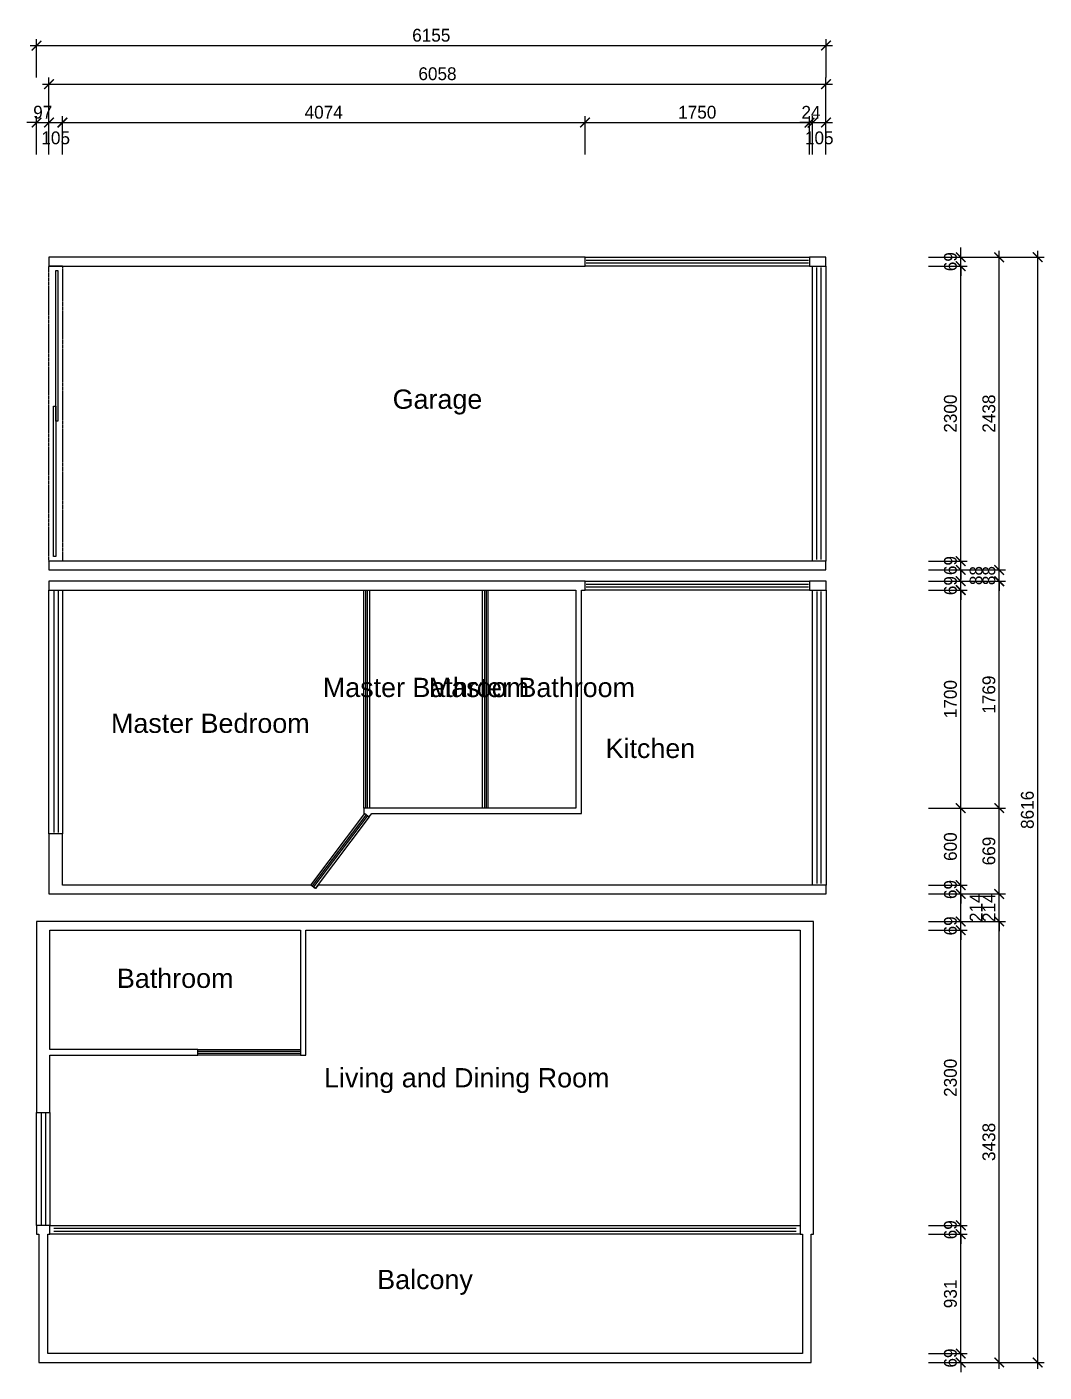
# Model space of a CAD drawing. Header units: millimetres. Extents: x 0 to 420000, y 0 to 44000.
# Drawn here: x 36847 to 44778, y 19617 to 30104 of the extents above; entities that cross this region are included whole.
import ezdxf

# ---------------------------------------------------------------- set-up
doc = ezdxf.new("R2010")
doc.units = ezdxf.units.MM
doc.header["$LTSCALE"] = 10
doc.linetypes.add('HIDDEN', pattern=[0.375, 0.25, -0.125])
doc.layers.get('DEFPOINTS').update_dxf_attribs({"color": 254})
for name, color, linetype in [('A-DOOR', 2, 'Continuous'), ('A-ROOM', 144, 'Continuous'), ('A-WALL-FULL', 7, 'Continuous'), ('A-WALL-FULL-DIMS', 5, 'Continuous'), ('A-WALL-OPEN', 2, 'HIDDEN'), ('A-WIND', 3, 'Continuous')]:
    doc.layers.add(name, color=color, linetype=linetype)
doc.styles.add('h_arial', font='Songti SC.ttf')
doc.styles.get("Standard").update_dxf_attribs({"font": 'Arial.ttf'})
doc.dimstyles.new('h_out-dim_1-050', dxfattribs={"dimscale": 0.5, "dimtxt": 200, "dimasz": 150, "dimexe": 100, "dimexo": 100, "dimgap": 60, "dimtad": 1, "dimdec": 0, "dimzin": 9, "dimdsep": 46, "dimtxsty": 'h_arial', "dimblk": 'ARCHTICK', "dimblk1": 'ARCHTICK', "dimblk2": 'ARCHTICK', "dimcen": 100, "dimdle": 100, "dimclrd": 256, "dimclre": 256, "dimclrt": 35, "dimazin": 2, "dimtfac": 1, "dimtdec": 0, "dimtix": 1, "dimtmove": 2, "dimatfit": 3, "dimldrblk": 'ARCHTICK', "dimfxl": 1, "dimtolj": 1, "dimtzin": 0, "dimarcsym": 0})

# ---------------------------------------------------------------- blocks, each defined once
blk = doc.blocks.new('home_blk_1')
at = {"layer": 'A-DOOR'}
for points in [[(37124.3, 28239.134125), (37019.3, 28239.134125)], [(37124.3, 25938.865875), (37019.3, 25938.865875)]]:
    blk.add_lwpolyline(points, dxfattribs=at)
for points in [[(37089.3875, 27030.319687), (37071.8, 27030.319687), (37071.8, 28203.925938), (37089.3875, 28203.925938)], [(37071.8, 25974.074062), (37054.2125, 25974.074062), (37054.2125, 27147.680313), (37071.8, 27147.680313)]]:
    blk.add_lwpolyline(points, close=True, dxfattribs=at)
blk = doc.blocks.new('home_blk_2')
at = {"layer": 'A-WIND'}
blk.add_lwpolyline([(37124.5, 23813.426395), (37019.5, 23813.426395), (37019.5, 25713.373605), (37124.5, 25713.373605)], close=True, dxfattribs=at)
for points in [[(37056.802632, 25703.777912), (37056.802632, 23823.022088)], [(37089.960526, 25703.777912), (37089.960526, 23823.022088)]]:
    blk.add_lwpolyline(points, dxfattribs=at)
blk = doc.blocks.new('home_blk_3')
at = {"layer": 'A-WIND'}
blk.add_lwpolyline([(42972.3, 28238.96538), (43077.3, 28238.96538), (43077.3, 25939.03462), (42972.3, 25939.03462)], close=True, dxfattribs=at)
for points in [[(43006.839474, 25950.650432), (43006.839474, 28227.349568)], [(43039.997368, 25950.650432), (43039.997368, 28227.349568)]]:
    blk.add_lwpolyline(points, dxfattribs=at)
blk = doc.blocks.new('home_blk_4')
at = {"layer": 'A-WIND'}
blk.add_lwpolyline([(42972.7, 25713.36538), (43077.7, 25713.36538), (43077.7, 23413.43462), (42972.7, 23413.43462)], close=True, dxfattribs=at)
for points in [[(43007.239474, 23425.050432), (43007.239474, 25701.749568)], [(43040.397368, 23425.050432), (43040.397368, 25701.749568)]]:
    blk.add_lwpolyline(points, dxfattribs=at)
blk = doc.blocks.new('home_blk_5')
at = {"layer": 'A-WIND'}
blk.add_lwpolyline([(37027.3, 20761.01178), (36922.3, 20761.01178), (36922.3, 21640.98822), (37027.3, 21640.98822)], close=True, dxfattribs=at)
for points in [[(36959.602632, 21636.543895), (36959.602632, 20765.456105)], [(36992.760526, 21636.543895), (36992.760526, 20765.456105)]]:
    blk.add_lwpolyline(points, dxfattribs=at)
blk = doc.blocks.new('home_blk_6')
at = {"layer": 'A-WIND'}
blk.add_lwpolyline([(42875.302125, 20761), (42875.302125, 20692), (37027.297875, 20692), (37027.297875, 20761)], close=True, dxfattribs=at)
for points in [[(37056.83325, 20738.302632), (42845.76675, 20738.302632)], [(37056.83325, 20716.513158), (42845.76675, 20716.513158)]]:
    blk.add_lwpolyline(points, dxfattribs=at)
blk = doc.blocks.new('home_blk_7')
at = {"layer": 'A-WIND'}
blk.add_lwpolyline([(39481.981371, 23970.350856), (39516.267608, 23944.399865), (39095.018629, 23387.849144), (39060.732392, 23413.800135)], close=True, dxfattribs=at)
for points in [[(39074.13828, 23408.074487), (39491.132218, 23959.003484)], [(39084.965512, 23399.879437), (39501.959451, 23950.808434)]]:
    blk.add_lwpolyline(points, dxfattribs=at)
blk = doc.blocks.new('home_blk_8')
at = {"layer": 'A-WIND'}
blk.add_lwpolyline([(38180.502155, 22087.8), (38180.502155, 22130.8), (38980.497845, 22130.8), (38980.497845, 22087.8)], close=True, dxfattribs=at)
for points in [[(38976.457463, 22115.523684), (38184.542537, 22115.523684)], [(38976.457463, 22101.944737), (38184.542537, 22101.944737)]]:
    blk.add_lwpolyline(points, dxfattribs=at)
blk = doc.blocks.new('home_blk_9')
at = {"layer": 'A-WIND'}
blk.add_lwpolyline([(41199.010595, 25713.4), (41199.010595, 25782.4), (42948.989405, 25782.4), (42948.989405, 25713.4)], close=True, dxfattribs=at)
for points in [[(42940.151128, 25757.886842), (41207.848872, 25757.886842)], [(42940.151128, 25736.097368), (41207.848872, 25736.097368)]]:
    blk.add_lwpolyline(points, dxfattribs=at)
blk = doc.blocks.new('home_blk_10')
at = {"layer": 'A-WIND'}
blk.add_lwpolyline([(41198.610595, 28239), (41198.610595, 28308), (42948.589405, 28308), (42948.589405, 28239)], close=True, dxfattribs=at)
for points in [[(42939.751128, 28283.486842), (41207.448872, 28283.486842)], [(42939.751128, 28261.697368), (41207.448872, 28261.697368)]]:
    blk.add_lwpolyline(points, dxfattribs=at)
blk = doc.blocks.new('home_blk_11')
at = {"layer": 'A-WIND'}
blk.add_lwpolyline([(40441.5, 24013.439865), (40398.5, 24013.439865), (40398.5, 25713.360135), (40441.5, 25713.360135)], close=True, dxfattribs=at)
for points in [[(40413.776316, 25704.774679), (40413.776316, 24022.025321)], [(40427.355263, 25704.774679), (40427.355263, 24022.025321)]]:
    blk.add_lwpolyline(points, dxfattribs=at)
blk = doc.blocks.new('home_blk_12')
at = {"layer": 'A-WIND'}
blk.add_lwpolyline([(39474.5, 25713.360135), (39517.5, 25713.360135), (39517.5, 24013.439865), (39474.5, 24013.439865)], close=True, dxfattribs=at)
for points in [[(39488.644737, 24022.025321), (39488.644737, 25704.774679)], [(39502.223684, 24022.025321), (39502.223684, 25704.774679)]]:
    blk.add_lwpolyline(points, dxfattribs=at)
blk = doc.blocks.new('_ArchTick')
at = {"color": 0, "linetype": 'ByBlock', "const_width": 0.15}
blk.add_lwpolyline([(-0.5, -0.5), (0.5, 0.5)], dxfattribs=at)
blk = doc.blocks.new('*D16')
at = {"layer": 'A-WALL-FULL-DIMS', "lineweight": -2, "transparency": 16777216}
for p, q in [((36922.3, 29708), (36922.3, 30008)), ((43077.7, 29708), (43077.7, 30008)), ((36872.3, 29958), (43127.7, 29958))]:
    blk.add_line(p, q, dxfattribs=at)
at = {"layer": 'DEFPOINTS', "color": 0, "transparency": 16777216}
for p in [(43077.7, 29958), (36922.3, 29658), (43077.7, 29658)]:
    blk.add_point(p, dxfattribs=at)
at = {"layer": 'A-WALL-FULL-DIMS', "lineweight": -2, "transparency": 16777216, "xscale": 75, "yscale": 75, "zscale": 75, "rotation": 180}
blk.add_blockref('_ArchTick', (36922.3, 29958), dxfattribs=at)
at = {"layer": 'A-WALL-FULL-DIMS', "lineweight": -2, "transparency": 16777216, "xscale": 75, "yscale": 75, "zscale": 75}
blk.add_blockref('_ArchTick', (43077.7, 29958), dxfattribs=at)
at = {"layer": 'A-WALL-FULL-DIMS', "color": 35, "transparency": 16777216, "insert": (40000, 30038), "char_height": 100, "attachment_point": 5, "style": 'h_arial'}
blk.add_mtext('\\A1;6155', dxfattribs=at)
blk = doc.blocks.new('*D17')
at = {"layer": 'A-WALL-FULL-DIMS', "lineweight": -2, "transparency": 16777216}
for p, q in [((44727.7, 19642), (44727.7, 28358)), ((44477.7, 28308), (44777.7, 28308)), ((44477.7, 19692), (44777.7, 19692))]:
    blk.add_line(p, q, dxfattribs=at)
at = {"layer": 'DEFPOINTS', "color": 0, "transparency": 16777216}
for p in [(44427.7, 28308), (44727.7, 28308), (44427.7, 19692)]:
    blk.add_point(p, dxfattribs=at)
at = {"layer": 'A-WALL-FULL-DIMS', "lineweight": -2, "transparency": 16777216, "xscale": 75, "yscale": 75, "zscale": 75}
for p, rotation in [((44727.7, 28308), 90), ((44727.7, 19692), 270)]:
    blk.add_blockref('_ArchTick', p, dxfattribs=dict(at, rotation=rotation))
at = {"layer": 'A-WALL-FULL-DIMS', "color": 35, "transparency": 16777216, "insert": (44647.7, 24000), "char_height": 100, "attachment_point": 5, "rotation": 90, "style": 'h_arial'}
blk.add_mtext('\\A1;8616', dxfattribs=at)
blk = doc.blocks.new('*D24')
at = {"layer": 'A-WALL-FULL-DIMS', "lineweight": -2, "transparency": 16777216}
for p, q in [((37019.3, 29408), (37019.3, 29708)), ((43077.3, 29408), (43077.3, 29708)), ((36969.3, 29658), (43127.3, 29658))]:
    blk.add_line(p, q, dxfattribs=at)
at = {"layer": 'DEFPOINTS', "color": 0, "transparency": 16777216}
for p in [(43077.3, 29658), (37019.3, 29358), (43077.3, 29358)]:
    blk.add_point(p, dxfattribs=at)
at = {"layer": 'A-WALL-FULL-DIMS', "lineweight": -2, "transparency": 16777216, "xscale": 75, "yscale": 75, "zscale": 75, "rotation": 180}
blk.add_blockref('_ArchTick', (37019.3, 29658), dxfattribs=at)
at = {"layer": 'A-WALL-FULL-DIMS', "lineweight": -2, "transparency": 16777216, "xscale": 75, "yscale": 75, "zscale": 75}
blk.add_blockref('_ArchTick', (43077.3, 29658), dxfattribs=at)
at = {"layer": 'A-WALL-FULL-DIMS', "color": 35, "transparency": 16777216, "insert": (40048.3, 29738), "char_height": 100, "attachment_point": 5, "style": 'h_arial'}
blk.add_mtext('\\A1;6058', dxfattribs=at)
blk = doc.blocks.new('*D25')
at = {"layer": 'A-WALL-FULL-DIMS', "lineweight": -2, "transparency": 16777216}
for p, q in [((44427.7, 19642), (44427.7, 23180)), ((44177.7, 23130), (44477.7, 23130)), ((44177.7, 19692), (44477.7, 19692))]:
    blk.add_line(p, q, dxfattribs=at)
at = {"layer": 'DEFPOINTS', "color": 0, "transparency": 16777216}
for p in [(44127.7, 23130), (44427.7, 23130), (44127.7, 19692)]:
    blk.add_point(p, dxfattribs=at)
at = {"layer": 'A-WALL-FULL-DIMS', "lineweight": -2, "transparency": 16777216, "xscale": 75, "yscale": 75, "zscale": 75}
for p, rotation in [((44427.7, 23130), 90), ((44427.7, 19692), 270)]:
    blk.add_blockref('_ArchTick', p, dxfattribs=dict(at, rotation=rotation))
at = {"layer": 'A-WALL-FULL-DIMS', "color": 35, "transparency": 16777216, "insert": (44347.7, 21411), "char_height": 100, "attachment_point": 5, "rotation": 90, "style": 'h_arial'}
blk.add_mtext('\\A1;3438', dxfattribs=at)
blk = doc.blocks.new('*D26')
at = {"layer": 'A-WALL-FULL-DIMS', "lineweight": -2, "transparency": 16777216}
for p, q in [((44427.7, 23344.4), (44427.7, 23419.4)), ((44177.7, 23344.4), (44477.7, 23344.4)), ((44427.7, 23130), (44427.7, 23344.4)), ((44177.7, 23130), (44477.7, 23130)), ((44427.7, 23130), (44427.7, 23055))]:
    blk.add_line(p, q, dxfattribs=at)
at = {"layer": 'DEFPOINTS', "color": 0, "transparency": 16777216}
for p in [(44127.7, 23344.4), (44427.7, 23344.4), (44127.7, 23130)]:
    blk.add_point(p, dxfattribs=at)
at = {"layer": 'A-WALL-FULL-DIMS', "lineweight": -2, "transparency": 16777216, "xscale": 75, "yscale": 75, "zscale": 75}
for p, rotation in [((44427.7, 23344.4), 270), ((44427.7, 23130), 90)]:
    blk.add_blockref('_ArchTick', p, dxfattribs=dict(at, rotation=rotation))
at = {"layer": 'A-WALL-FULL-DIMS', "color": 35, "transparency": 16777216, "insert": (44347.7, 23237.2), "char_height": 100, "attachment_point": 5, "rotation": 90, "style": 'h_arial'}
blk.add_mtext('\\A1;214', dxfattribs=at)
blk = doc.blocks.new('*D27')
at = {"layer": 'A-WALL-FULL-DIMS', "lineweight": -2, "transparency": 16777216}
for p, q in [((44427.7, 23294.4), (44427.7, 24063.4)), ((44177.7, 24013.4), (44477.7, 24013.4)), ((44177.7, 23344.4), (44477.7, 23344.4))]:
    blk.add_line(p, q, dxfattribs=at)
at = {"layer": 'DEFPOINTS', "color": 0, "transparency": 16777216}
for p in [(44127.7, 24013.4), (44427.7, 24013.4), (44127.7, 23344.4)]:
    blk.add_point(p, dxfattribs=at)
at = {"layer": 'A-WALL-FULL-DIMS', "lineweight": -2, "transparency": 16777216, "xscale": 75, "yscale": 75, "zscale": 75}
for p, rotation in [((44427.7, 24013.4), 90), ((44427.7, 23344.4), 270)]:
    blk.add_blockref('_ArchTick', p, dxfattribs=dict(at, rotation=rotation))
at = {"layer": 'A-WALL-FULL-DIMS', "color": 35, "transparency": 16777216, "insert": (44347.7, 23678.9), "char_height": 100, "attachment_point": 5, "rotation": 90, "style": 'h_arial'}
blk.add_mtext('\\A1;669', dxfattribs=at)
blk = doc.blocks.new('*D28')
at = {"layer": 'A-WALL-FULL-DIMS', "lineweight": -2, "transparency": 16777216}
for p, q in [((44427.7, 23963.4), (44427.7, 25832.4)), ((44177.7, 25782.4), (44477.7, 25782.4)), ((44177.7, 24013.4), (44477.7, 24013.4))]:
    blk.add_line(p, q, dxfattribs=at)
at = {"layer": 'DEFPOINTS', "color": 0, "transparency": 16777216}
for p in [(44127.7, 25782.4), (44427.7, 25782.4), (44127.7, 24013.4)]:
    blk.add_point(p, dxfattribs=at)
at = {"layer": 'A-WALL-FULL-DIMS', "lineweight": -2, "transparency": 16777216, "xscale": 75, "yscale": 75, "zscale": 75}
for p, rotation in [((44427.7, 25782.4), 90), ((44427.7, 24013.4), 270)]:
    blk.add_blockref('_ArchTick', p, dxfattribs=dict(at, rotation=rotation))
at = {"layer": 'A-WALL-FULL-DIMS', "color": 35, "transparency": 16777216, "insert": (44347.7, 24897.9), "char_height": 100, "attachment_point": 5, "rotation": 90, "style": 'h_arial'}
blk.add_mtext('\\A1;1769', dxfattribs=at)
blk = doc.blocks.new('*D29')
at = {"layer": 'A-WALL-FULL-DIMS', "lineweight": -2, "transparency": 16777216}
for p, q in [((44427.7, 25870), (44427.7, 25945)), ((44177.7, 25870), (44477.7, 25870)), ((44427.7, 25782.4), (44427.7, 25870)), ((44177.7, 25782.4), (44477.7, 25782.4)), ((44427.7, 25782.4), (44427.7, 25707.4))]:
    blk.add_line(p, q, dxfattribs=at)
at = {"layer": 'DEFPOINTS', "color": 0, "transparency": 16777216}
for p in [(44127.7, 25870), (44427.7, 25870), (44127.7, 25782.4)]:
    blk.add_point(p, dxfattribs=at)
at = {"layer": 'A-WALL-FULL-DIMS', "lineweight": -2, "transparency": 16777216, "xscale": 75, "yscale": 75, "zscale": 75}
for p, rotation in [((44427.7, 25870), 270), ((44427.7, 25782.4), 90)]:
    blk.add_blockref('_ArchTick', p, dxfattribs=dict(at, rotation=rotation))
at = {"layer": 'A-WALL-FULL-DIMS', "color": 35, "transparency": 16777216, "insert": (44347.7, 25826.2), "char_height": 100, "attachment_point": 5, "rotation": 90, "style": 'h_arial'}
blk.add_mtext('\\A1;88', dxfattribs=at)
blk = doc.blocks.new('*D30')
at = {"layer": 'A-WALL-FULL-DIMS', "lineweight": -2, "transparency": 16777216}
for p, q in [((44427.7, 25820), (44427.7, 28358)), ((44177.7, 28308), (44477.7, 28308)), ((44177.7, 25870), (44477.7, 25870))]:
    blk.add_line(p, q, dxfattribs=at)
at = {"layer": 'DEFPOINTS', "color": 0, "transparency": 16777216}
for p in [(44127.7, 28308), (44427.7, 28308), (44127.7, 25870)]:
    blk.add_point(p, dxfattribs=at)
at = {"layer": 'A-WALL-FULL-DIMS', "lineweight": -2, "transparency": 16777216, "xscale": 75, "yscale": 75, "zscale": 75}
for p, rotation in [((44427.7, 28308), 90), ((44427.7, 25870), 270)]:
    blk.add_blockref('_ArchTick', p, dxfattribs=dict(at, rotation=rotation))
at = {"layer": 'A-WALL-FULL-DIMS', "color": 35, "transparency": 16777216, "insert": (44347.7, 27089), "char_height": 100, "attachment_point": 5, "rotation": 90, "style": 'h_arial'}
blk.add_mtext('\\A1;2438', dxfattribs=at)
blk = doc.blocks.new('*D51')
at = {"layer": 'A-WALL-FULL-DIMS', "lineweight": -2, "transparency": 16777216}
for p, q in [((36922.3, 29108), (36922.3, 29408)), ((37019.3, 29108), (37019.3, 29408)), ((36922.3, 29358), (36847.3, 29358)), ((36922.3, 29358), (37019.3, 29358)), ((37019.3, 29358), (37094.3, 29358))]:
    blk.add_line(p, q, dxfattribs=at)
at = {"layer": 'DEFPOINTS', "color": 0, "transparency": 16777216}
for p in [(37019.3, 29358), (36922.3, 29058), (37019.3, 29058)]:
    blk.add_point(p, dxfattribs=at)
at = {"layer": 'A-WALL-FULL-DIMS', "lineweight": -2, "transparency": 16777216, "xscale": 75, "yscale": 75, "zscale": 75}
blk.add_blockref('_ArchTick', (36922.3, 29358), dxfattribs=at)
at = {"layer": 'A-WALL-FULL-DIMS', "lineweight": -2, "transparency": 16777216, "xscale": 75, "yscale": 75, "zscale": 75, "rotation": 180}
blk.add_blockref('_ArchTick', (37019.3, 29358), dxfattribs=at)
at = {"layer": 'A-WALL-FULL-DIMS', "color": 35, "transparency": 16777216, "insert": (36970.8, 29438), "char_height": 100, "attachment_point": 5, "style": 'h_arial'}
blk.add_mtext('\\A1;97', dxfattribs=at)
blk = doc.blocks.new('*D52')
at = {"layer": 'A-WALL-FULL-DIMS', "lineweight": -2, "transparency": 16777216}
for p, q in [((37019.3, 29108), (37019.3, 29408)), ((37124.3, 29108), (37124.3, 29408)), ((36969.3, 29358), (37174.3, 29358))]:
    blk.add_line(p, q, dxfattribs=at)
at = {"layer": 'DEFPOINTS', "color": 0, "transparency": 16777216}
for p in [(37124.3, 29358), (37019.3, 29058), (37124.3, 29058)]:
    blk.add_point(p, dxfattribs=at)
at = {"layer": 'A-WALL-FULL-DIMS', "lineweight": -2, "transparency": 16777216, "xscale": 75, "yscale": 75, "zscale": 75, "rotation": 180}
blk.add_blockref('_ArchTick', (37019.3, 29358), dxfattribs=at)
at = {"layer": 'A-WALL-FULL-DIMS', "lineweight": -2, "transparency": 16777216, "xscale": 75, "yscale": 75, "zscale": 75}
blk.add_blockref('_ArchTick', (37124.3, 29358), dxfattribs=at)
at = {"layer": 'A-WALL-FULL-DIMS', "color": 35, "transparency": 16777216, "insert": (37071.8, 29238), "char_height": 100, "attachment_point": 5, "style": 'h_arial'}
blk.add_mtext('\\A1;105', dxfattribs=at)
blk = doc.blocks.new('*D53')
at = {"layer": 'A-WALL-FULL-DIMS', "lineweight": -2, "transparency": 16777216}
for p, q in [((37124, 29108), (37124, 29408)), ((41199, 29108), (41199, 29408)), ((37074, 29358), (41249, 29358))]:
    blk.add_line(p, q, dxfattribs=at)
at = {"layer": 'DEFPOINTS', "color": 0, "transparency": 16777216}
for p in [(41199, 29358), (37124, 29058), (41199, 29058)]:
    blk.add_point(p, dxfattribs=at)
at = {"layer": 'A-WALL-FULL-DIMS', "lineweight": -2, "transparency": 16777216, "xscale": 75, "yscale": 75, "zscale": 75, "rotation": 180}
blk.add_blockref('_ArchTick', (37124, 29358), dxfattribs=at)
at = {"layer": 'A-WALL-FULL-DIMS', "lineweight": -2, "transparency": 16777216, "xscale": 75, "yscale": 75, "zscale": 75}
blk.add_blockref('_ArchTick', (41199, 29358), dxfattribs=at)
at = {"layer": 'A-WALL-FULL-DIMS', "color": 35, "transparency": 16777216, "insert": (39161, 29438), "char_height": 100, "attachment_point": 5, "style": 'h_arial'}
blk.add_mtext('\\A1;4074', dxfattribs=at)
blk = doc.blocks.new('*D54')
at = {"layer": 'A-WALL-FULL-DIMS', "lineweight": -2, "transparency": 16777216}
for p, q in [((41198.610595, 29108), (41198.610595, 29408)), ((42948.589405, 29108), (42948.589405, 29408)), ((41148.610595, 29358), (42998.589405, 29358))]:
    blk.add_line(p, q, dxfattribs=at)
at = {"layer": 'DEFPOINTS', "color": 0, "transparency": 16777216}
for p in [(42948.589405, 29358), (41198.610595, 29058), (42948.589405, 29058)]:
    blk.add_point(p, dxfattribs=at)
at = {"layer": 'A-WALL-FULL-DIMS', "lineweight": -2, "transparency": 16777216, "xscale": 75, "yscale": 75, "zscale": 75, "rotation": 180}
blk.add_blockref('_ArchTick', (41198.610595, 29358), dxfattribs=at)
at = {"layer": 'A-WALL-FULL-DIMS', "lineweight": -2, "transparency": 16777216, "xscale": 75, "yscale": 75, "zscale": 75}
blk.add_blockref('_ArchTick', (42948.589405, 29358), dxfattribs=at)
at = {"layer": 'A-WALL-FULL-DIMS', "color": 35, "transparency": 16777216, "insert": (42073.6, 29438), "char_height": 100, "attachment_point": 5, "style": 'h_arial'}
blk.add_mtext('\\A1;1750', dxfattribs=at)
blk = doc.blocks.new('*D55')
at = {"layer": 'A-WALL-FULL-DIMS', "lineweight": -2, "transparency": 16777216}
for p, q in [((42949, 29108), (42949, 29408)), ((42972, 29108), (42972, 29408)), ((42949, 29358), (42874, 29358)), ((42949, 29358), (42972, 29358)), ((42972, 29358), (43047, 29358))]:
    blk.add_line(p, q, dxfattribs=at)
at = {"layer": 'DEFPOINTS', "color": 0, "transparency": 16777216}
for p in [(42972, 29358), (42949, 29058), (42972, 29058)]:
    blk.add_point(p, dxfattribs=at)
at = {"layer": 'A-WALL-FULL-DIMS', "lineweight": -2, "transparency": 16777216, "xscale": 75, "yscale": 75, "zscale": 75}
blk.add_blockref('_ArchTick', (42949, 29358), dxfattribs=at)
at = {"layer": 'A-WALL-FULL-DIMS', "lineweight": -2, "transparency": 16777216, "xscale": 75, "yscale": 75, "zscale": 75, "rotation": 180}
blk.add_blockref('_ArchTick', (42972, 29358), dxfattribs=at)
at = {"layer": 'A-WALL-FULL-DIMS', "color": 35, "transparency": 16777216, "insert": (42960, 29438), "char_height": 100, "attachment_point": 5, "style": 'h_arial'}
blk.add_mtext('\\A1;24', dxfattribs=at)
blk = doc.blocks.new('*D56')
at = {"layer": 'A-WALL-FULL-DIMS', "lineweight": -2, "transparency": 16777216}
for p, q in [((42972.3, 29108), (42972.3, 29408)), ((43077.3, 29108), (43077.3, 29408)), ((42922.3, 29358), (43127.3, 29358))]:
    blk.add_line(p, q, dxfattribs=at)
at = {"layer": 'DEFPOINTS', "color": 0, "transparency": 16777216}
for p in [(43077.3, 29358), (42972.3, 29058), (43077.3, 29058)]:
    blk.add_point(p, dxfattribs=at)
at = {"layer": 'A-WALL-FULL-DIMS', "lineweight": -2, "transparency": 16777216, "xscale": 75, "yscale": 75, "zscale": 75, "rotation": 180}
blk.add_blockref('_ArchTick', (42972.3, 29358), dxfattribs=at)
at = {"layer": 'A-WALL-FULL-DIMS', "lineweight": -2, "transparency": 16777216, "xscale": 75, "yscale": 75, "zscale": 75}
blk.add_blockref('_ArchTick', (43077.3, 29358), dxfattribs=at)
at = {"layer": 'A-WALL-FULL-DIMS', "color": 35, "transparency": 16777216, "insert": (43024.8, 29238), "char_height": 100, "attachment_point": 5, "style": 'h_arial'}
blk.add_mtext('\\A1;105', dxfattribs=at)
blk = doc.blocks.new('*D57')
at = {"layer": 'A-WALL-FULL-DIMS', "lineweight": -2, "transparency": 16777216}
for p, q in [((44127.7, 19761), (44127.7, 19836)), ((43877.7, 19761), (44177.7, 19761)), ((44127.7, 19692), (44127.7, 19761)), ((43877.7, 19692), (44177.7, 19692)), ((44127.7, 19692), (44127.7, 19617))]:
    blk.add_line(p, q, dxfattribs=at)
at = {"layer": 'DEFPOINTS', "color": 0, "transparency": 16777216}
for p in [(43827.7, 19761), (44127.7, 19761), (43827.7, 19692)]:
    blk.add_point(p, dxfattribs=at)
at = {"layer": 'A-WALL-FULL-DIMS', "lineweight": -2, "transparency": 16777216, "xscale": 75, "yscale": 75, "zscale": 75}
for p, rotation in [((44127.7, 19761), 270), ((44127.7, 19692), 90)]:
    blk.add_blockref('_ArchTick', p, dxfattribs=dict(at, rotation=rotation))
at = {"layer": 'A-WALL-FULL-DIMS', "color": 35, "transparency": 16777216, "insert": (44047.7, 19726.5), "char_height": 100, "attachment_point": 5, "rotation": 90, "style": 'h_arial'}
blk.add_mtext('\\A1;69', dxfattribs=at)
blk = doc.blocks.new('*D58')
at = {"layer": 'A-WALL-FULL-DIMS', "lineweight": -2, "transparency": 16777216}
for p, q in [((43877.7, 20692), (44177.7, 20692)), ((44127.7, 19711), (44127.7, 20742)), ((43877.7, 19761), (44177.7, 19761))]:
    blk.add_line(p, q, dxfattribs=at)
at = {"layer": 'DEFPOINTS', "color": 0, "transparency": 16777216}
for p in [(43827.7, 20692), (44127.7, 20692), (43827.7, 19761)]:
    blk.add_point(p, dxfattribs=at)
at = {"layer": 'A-WALL-FULL-DIMS', "lineweight": -2, "transparency": 16777216, "xscale": 75, "yscale": 75, "zscale": 75}
for p, rotation in [((44127.7, 20692), 90), ((44127.7, 19761), 270)]:
    blk.add_blockref('_ArchTick', p, dxfattribs=dict(at, rotation=rotation))
at = {"layer": 'A-WALL-FULL-DIMS', "color": 35, "transparency": 16777216, "insert": (44047.7, 20226.5), "char_height": 100, "attachment_point": 5, "rotation": 90, "style": 'h_arial'}
blk.add_mtext('\\A1;931', dxfattribs=at)
blk = doc.blocks.new('*D59')
at = {"layer": 'A-WALL-FULL-DIMS', "lineweight": -2, "transparency": 16777216}
for p, q in [((44127.7, 20761), (44127.7, 20836)), ((43877.7, 20761), (44177.7, 20761)), ((43877.7, 20692), (44177.7, 20692)), ((44127.7, 20692), (44127.7, 20761)), ((44127.7, 20692), (44127.7, 20617))]:
    blk.add_line(p, q, dxfattribs=at)
at = {"layer": 'DEFPOINTS', "color": 0, "transparency": 16777216}
for p in [(43827.7, 20761), (43827.7, 20692), (44127.7, 20761)]:
    blk.add_point(p, dxfattribs=at)
at = {"layer": 'A-WALL-FULL-DIMS', "lineweight": -2, "transparency": 16777216, "xscale": 75, "yscale": 75, "zscale": 75}
for p, rotation in [((44127.7, 20761), 270), ((44127.7, 20692), 90)]:
    blk.add_blockref('_ArchTick', p, dxfattribs=dict(at, rotation=rotation))
at = {"layer": 'A-WALL-FULL-DIMS', "color": 35, "transparency": 16777216, "insert": (44047.7, 20726.5), "char_height": 100, "attachment_point": 5, "rotation": 90, "style": 'h_arial'}
blk.add_mtext('\\A1;69', dxfattribs=at)
blk = doc.blocks.new('*D60')
at = {"layer": 'A-WALL-FULL-DIMS', "lineweight": -2, "transparency": 16777216}
for p, q in [((44127.7, 20711), (44127.7, 23111)), ((43877.7, 23061), (44177.7, 23061)), ((43877.7, 20761), (44177.7, 20761))]:
    blk.add_line(p, q, dxfattribs=at)
at = {"layer": 'DEFPOINTS', "color": 0, "transparency": 16777216}
for p in [(43827.7, 23061), (44127.7, 23061), (43827.7, 20761)]:
    blk.add_point(p, dxfattribs=at)
at = {"layer": 'A-WALL-FULL-DIMS', "lineweight": -2, "transparency": 16777216, "xscale": 75, "yscale": 75, "zscale": 75}
for p, rotation in [((44127.7, 23061), 90), ((44127.7, 20761), 270)]:
    blk.add_blockref('_ArchTick', p, dxfattribs=dict(at, rotation=rotation))
at = {"layer": 'A-WALL-FULL-DIMS', "color": 35, "transparency": 16777216, "insert": (44047.7, 21911), "char_height": 100, "attachment_point": 5, "rotation": 90, "style": 'h_arial'}
blk.add_mtext('\\A1;2300', dxfattribs=at)
blk = doc.blocks.new('*D61')
at = {"layer": 'A-WALL-FULL-DIMS', "lineweight": -2, "transparency": 16777216}
for p, q in [((44127.7, 23130), (44127.7, 23205)), ((43877.7, 23130), (44177.7, 23130)), ((44127.7, 23061), (44127.7, 23130)), ((43877.7, 23061), (44177.7, 23061)), ((44127.7, 23061), (44127.7, 22986))]:
    blk.add_line(p, q, dxfattribs=at)
at = {"layer": 'DEFPOINTS', "color": 0, "transparency": 16777216}
for p in [(43827.7, 23130), (44127.7, 23130), (43827.7, 23061)]:
    blk.add_point(p, dxfattribs=at)
at = {"layer": 'A-WALL-FULL-DIMS', "lineweight": -2, "transparency": 16777216, "xscale": 75, "yscale": 75, "zscale": 75}
for p, rotation in [((44127.7, 23130), 270), ((44127.7, 23061), 90)]:
    blk.add_blockref('_ArchTick', p, dxfattribs=dict(at, rotation=rotation))
at = {"layer": 'A-WALL-FULL-DIMS', "color": 35, "transparency": 16777216, "insert": (44047.7, 23095.5), "char_height": 100, "attachment_point": 5, "rotation": 90, "style": 'h_arial'}
blk.add_mtext('\\A1;69', dxfattribs=at)
blk = doc.blocks.new('*D62')
at = {"layer": 'A-WALL-FULL-DIMS', "lineweight": -2, "transparency": 16777216}
for p, q in [((44127.7, 23080), (44127.7, 23394.4)), ((43877.7, 23344.4), (44177.7, 23344.4)), ((43877.7, 23130), (44177.7, 23130))]:
    blk.add_line(p, q, dxfattribs=at)
at = {"layer": 'DEFPOINTS', "color": 0, "transparency": 16777216}
for p in [(43827.7, 23344.4), (44127.7, 23344.4), (43827.7, 23130)]:
    blk.add_point(p, dxfattribs=at)
at = {"layer": 'A-WALL-FULL-DIMS', "lineweight": -2, "transparency": 16777216, "xscale": 75, "yscale": 75, "zscale": 75}
for p, rotation in [((44127.7, 23344.4), 90), ((44127.7, 23130), 270)]:
    blk.add_blockref('_ArchTick', p, dxfattribs=dict(at, rotation=rotation))
at = {"layer": 'A-WALL-FULL-DIMS', "color": 35, "transparency": 16777216, "insert": (44247.7, 23237.2), "char_height": 100, "attachment_point": 5, "rotation": 90, "style": 'h_arial'}
blk.add_mtext('\\A1;214', dxfattribs=at)
blk = doc.blocks.new('*D63')
at = {"layer": 'A-WALL-FULL-DIMS', "lineweight": -2, "transparency": 16777216}
for p, q in [((43877.7, 23413.43462), (44177.7, 23413.43462)), ((44127.7, 23413.43462), (44127.7, 23488.43462)), ((44127.7, 23344.4), (44127.7, 23413.43462)), ((43877.7, 23344.4), (44177.7, 23344.4)), ((44127.7, 23344.4), (44127.7, 23269.4))]:
    blk.add_line(p, q, dxfattribs=at)
at = {"layer": 'DEFPOINTS', "color": 0, "transparency": 16777216}
for p in [(43827.7, 23413.43462), (44127.7, 23413.43462), (43827.7, 23344.4)]:
    blk.add_point(p, dxfattribs=at)
at = {"layer": 'A-WALL-FULL-DIMS', "lineweight": -2, "transparency": 16777216, "xscale": 75, "yscale": 75, "zscale": 75}
for p, rotation in [((44127.7, 23413.43462), 270), ((44127.7, 23344.4), 90)]:
    blk.add_blockref('_ArchTick', p, dxfattribs=dict(at, rotation=rotation))
at = {"layer": 'A-WALL-FULL-DIMS', "color": 35, "transparency": 16777216, "insert": (44047.7, 23378.91731), "char_height": 100, "attachment_point": 5, "rotation": 90, "style": 'h_arial'}
blk.add_mtext('\\A1;69', dxfattribs=at)
blk = doc.blocks.new('*D64')
at = {"layer": 'A-WALL-FULL-DIMS', "lineweight": -2, "transparency": 16777216}
for p, q in [((44127.7, 23363.43462), (44127.7, 24063.4)), ((43877.7, 24013.4), (44177.7, 24013.4)), ((43877.7, 23413.43462), (44177.7, 23413.43462))]:
    blk.add_line(p, q, dxfattribs=at)
at = {"layer": 'DEFPOINTS', "color": 0, "transparency": 16777216}
for p in [(43827.7, 24013.4), (44127.7, 24013.4), (43827.7, 23413.43462)]:
    blk.add_point(p, dxfattribs=at)
at = {"layer": 'A-WALL-FULL-DIMS', "lineweight": -2, "transparency": 16777216, "xscale": 75, "yscale": 75, "zscale": 75}
for p, rotation in [((44127.7, 24013.4), 90), ((44127.7, 23413.43462), 270)]:
    blk.add_blockref('_ArchTick', p, dxfattribs=dict(at, rotation=rotation))
at = {"layer": 'A-WALL-FULL-DIMS', "color": 35, "transparency": 16777216, "insert": (44047.7, 23713.41731), "char_height": 100, "attachment_point": 5, "rotation": 90, "style": 'h_arial'}
blk.add_mtext('\\A1;600', dxfattribs=at)
blk = doc.blocks.new('*D65')
at = {"layer": 'A-WALL-FULL-DIMS', "lineweight": -2, "transparency": 16777216}
for p, q in [((43877.7, 25713.36538), (44177.7, 25713.36538)), ((44127.7, 23963.4), (44127.7, 25763.36538)), ((43877.7, 24013.4), (44177.7, 24013.4))]:
    blk.add_line(p, q, dxfattribs=at)
at = {"layer": 'DEFPOINTS', "color": 0, "transparency": 16777216}
for p in [(43827.7, 25713.36538), (44127.7, 25713.36538), (43827.7, 24013.4)]:
    blk.add_point(p, dxfattribs=at)
at = {"layer": 'A-WALL-FULL-DIMS', "lineweight": -2, "transparency": 16777216, "xscale": 75, "yscale": 75, "zscale": 75}
for p, rotation in [((44127.7, 25713.36538), 90), ((44127.7, 24013.4), 270)]:
    blk.add_blockref('_ArchTick', p, dxfattribs=dict(at, rotation=rotation))
at = {"layer": 'A-WALL-FULL-DIMS', "color": 35, "transparency": 16777216, "insert": (44047.7, 24863.38269), "char_height": 100, "attachment_point": 5, "rotation": 90, "style": 'h_arial'}
blk.add_mtext('\\A1;1700', dxfattribs=at)
blk = doc.blocks.new('*D66')
at = {"layer": 'A-WALL-FULL-DIMS', "lineweight": -2, "transparency": 16777216}
for p, q in [((44127.7, 25782.4), (44127.7, 25857.4)), ((43877.7, 25782.4), (44177.7, 25782.4)), ((43877.7, 25713.36538), (44177.7, 25713.36538)), ((44127.7, 25713.36538), (44127.7, 25782.4)), ((44127.7, 25713.36538), (44127.7, 25638.36538))]:
    blk.add_line(p, q, dxfattribs=at)
at = {"layer": 'DEFPOINTS', "color": 0, "transparency": 16777216}
for p in [(43827.7, 25782.4), (43827.7, 25713.36538), (44127.7, 25782.4)]:
    blk.add_point(p, dxfattribs=at)
at = {"layer": 'A-WALL-FULL-DIMS', "lineweight": -2, "transparency": 16777216, "xscale": 75, "yscale": 75, "zscale": 75}
for p, rotation in [((44127.7, 25782.4), 270), ((44127.7, 25713.36538), 90)]:
    blk.add_blockref('_ArchTick', p, dxfattribs=dict(at, rotation=rotation))
at = {"layer": 'A-WALL-FULL-DIMS', "color": 35, "transparency": 16777216, "insert": (44047.7, 25747.88269), "char_height": 100, "attachment_point": 5, "rotation": 90, "style": 'h_arial'}
blk.add_mtext('\\A1;69', dxfattribs=at)
blk = doc.blocks.new('*D67')
at = {"layer": 'A-WALL-FULL-DIMS', "lineweight": -2, "transparency": 16777216}
for p, q in [((44127.7, 25732.4), (44127.7, 25920)), ((43877.7, 25870), (44177.7, 25870)), ((43877.7, 25782.4), (44177.7, 25782.4))]:
    blk.add_line(p, q, dxfattribs=at)
at = {"layer": 'DEFPOINTS', "color": 0, "transparency": 16777216}
for p in [(43827.7, 25870), (44127.7, 25870), (43827.7, 25782.4)]:
    blk.add_point(p, dxfattribs=at)
at = {"layer": 'A-WALL-FULL-DIMS', "lineweight": -2, "transparency": 16777216, "xscale": 75, "yscale": 75, "zscale": 75}
for p, rotation in [((44127.7, 25870), 90), ((44127.7, 25782.4), 270)]:
    blk.add_blockref('_ArchTick', p, dxfattribs=dict(at, rotation=rotation))
at = {"layer": 'A-WALL-FULL-DIMS', "color": 35, "transparency": 16777216, "insert": (44247.7, 25826.2), "char_height": 100, "attachment_point": 5, "rotation": 90, "style": 'h_arial'}
blk.add_mtext('\\A1;88', dxfattribs=at)
blk = doc.blocks.new('*D68')
at = {"layer": 'A-WALL-FULL-DIMS', "lineweight": -2, "transparency": 16777216}
for p, q in [((44127.7, 25939), (44127.7, 26014)), ((43877.7, 25939), (44177.7, 25939)), ((44127.7, 25870), (44127.7, 25939)), ((43877.7, 25870), (44177.7, 25870)), ((44127.7, 25870), (44127.7, 25795))]:
    blk.add_line(p, q, dxfattribs=at)
at = {"layer": 'DEFPOINTS', "color": 0, "transparency": 16777216}
for p in [(43827.7, 25939), (44127.7, 25939), (43827.7, 25870)]:
    blk.add_point(p, dxfattribs=at)
at = {"layer": 'A-WALL-FULL-DIMS', "lineweight": -2, "transparency": 16777216, "xscale": 75, "yscale": 75, "zscale": 75}
for p, rotation in [((44127.7, 25939), 270), ((44127.7, 25870), 90)]:
    blk.add_blockref('_ArchTick', p, dxfattribs=dict(at, rotation=rotation))
at = {"layer": 'A-WALL-FULL-DIMS', "color": 35, "transparency": 16777216, "insert": (44047.7, 25904.5), "char_height": 100, "attachment_point": 5, "rotation": 90, "style": 'h_arial'}
blk.add_mtext('\\A1;69', dxfattribs=at)
blk = doc.blocks.new('*D69')
at = {"layer": 'A-WALL-FULL-DIMS', "lineweight": -2, "transparency": 16777216}
for p, q in [((43877.7, 28238.96538), (44177.7, 28238.96538)), ((44127.7, 25889), (44127.7, 28288.96538)), ((43877.7, 25939), (44177.7, 25939))]:
    blk.add_line(p, q, dxfattribs=at)
at = {"layer": 'DEFPOINTS', "color": 0, "transparency": 16777216}
for p in [(43827.7, 28238.96538), (44127.7, 28238.96538), (43827.7, 25939)]:
    blk.add_point(p, dxfattribs=at)
at = {"layer": 'A-WALL-FULL-DIMS', "lineweight": -2, "transparency": 16777216, "xscale": 75, "yscale": 75, "zscale": 75}
for p, rotation in [((44127.7, 28238.96538), 90), ((44127.7, 25939), 270)]:
    blk.add_blockref('_ArchTick', p, dxfattribs=dict(at, rotation=rotation))
at = {"layer": 'A-WALL-FULL-DIMS', "color": 35, "transparency": 16777216, "insert": (44047.7, 27088.98269), "char_height": 100, "attachment_point": 5, "rotation": 90, "style": 'h_arial'}
blk.add_mtext('\\A1;2300', dxfattribs=at)
blk = doc.blocks.new('*D70')
at = {"layer": 'A-WALL-FULL-DIMS', "lineweight": -2, "transparency": 16777216}
for p, q in [((44127.7, 28308), (44127.7, 28383)), ((43877.7, 28308), (44177.7, 28308)), ((43877.7, 28238.96538), (44177.7, 28238.96538)), ((44127.7, 28238.96538), (44127.7, 28308)), ((44127.7, 28238.96538), (44127.7, 28163.96538))]:
    blk.add_line(p, q, dxfattribs=at)
at = {"layer": 'DEFPOINTS', "color": 0, "transparency": 16777216}
for p in [(43827.7, 28308), (43827.7, 28238.96538), (44127.7, 28308)]:
    blk.add_point(p, dxfattribs=at)
at = {"layer": 'A-WALL-FULL-DIMS', "lineweight": -2, "transparency": 16777216, "xscale": 75, "yscale": 75, "zscale": 75}
for p, rotation in [((44127.7, 28308), 270), ((44127.7, 28238.96538), 90)]:
    blk.add_blockref('_ArchTick', p, dxfattribs=dict(at, rotation=rotation))
at = {"layer": 'A-WALL-FULL-DIMS', "color": 35, "transparency": 16777216, "insert": (44047.7, 28273.48269), "char_height": 100, "attachment_point": 5, "rotation": 90, "style": 'h_arial'}
blk.add_mtext('\\A1;69', dxfattribs=at)

msp = doc.modelspace()

# ---------------------------------------------------------------- linework, layer by layer
at = {"layer": 'A-WALL-FULL'}
for p, q in [((41198.6, 28308), (37019.3, 28308)), ((37019.3, 28308), (37019.3, 28239.1)), ((37019.3, 28239.1), (37126.4, 28239.1)), ((37126.4, 28239.1), (37126.4, 28239)), ((37126.4, 28239), (41198.6, 28239)), ((41198.6, 28239), (41198.6, 28308)), ((41198.6, 28308), (41198.6, 28308)), ((43077.3, 28308), (42948.6, 28308)), ((42948.6, 28308), (42948.6, 28239)), ((42948.6, 28239), (42972.3, 28239)), ((42972.3, 28239), (42972.3, 28239)), ((42972.3, 28239), (43077.3, 28239)), ((43077.3, 28239), (43077.3, 28308)), ((43077.3, 28308), (43077.3, 28308)), ((37126.4, 25938.9), (37019.3, 25938.9)), ((37019.3, 25938.9), (37019.3, 25870)), ((42972.3, 25939), (37126.4, 25939)), ((37126.4, 25939), (37126.4, 25938.9)), ((43077.3, 25939), (42972.3, 25939)), ((42972.3, 25939), (42972.3, 25939)), ((43077.3, 25870), (43077.3, 25939)), ((43077.3, 25939), (43077.3, 25939)), ((37019.3, 25870), (43077.3, 25870)), ((41199, 25782.4), (37019.5, 25782.4)), ((37019.5, 25782.4), (37019.5, 25713.4)), ((37019.5, 25713.4), (37124.5, 25713.4)), ((37124.5, 25713.4), (37124.5, 25713.4)), ((37124.5, 25713.4), (39474.5, 25713.4)), ((39474.5, 25713.4), (39474.5, 25713.4)), ((39474.5, 25713.4), (39517.5, 25713.4)), ((39517.5, 25713.4), (39517.5, 25713.4)), ((39517.5, 25713.4), (40398.5, 25713.4)), ((40398.5, 25713.4), (40398.5, 25713.4)), ((40398.5, 25713.4), (40441.5, 25713.4)), ((40441.5, 25713.4), (40441.5, 25713.4)), ((40441.5, 25713.4), (41127.5, 25713.4)), ((41127.5, 25713.4), (41127.5, 24013.4)), ((41170.5, 23970.4), (41170.5, 25713.4)), ((41170.5, 25713.4), (41199, 25713.4)), ((41199, 25713.4), (41199, 25782.4)), ((43077.7, 25782.4), (42949, 25782.4)), ((42949, 25782.4), (42949, 25713.4)), ((42949, 25713.4), (42972.7, 25713.4)), ((42972.7, 25713.4), (42972.7, 25713.4)), ((42972.7, 25713.4), (43077.7, 25713.4)), ((43077.7, 25713.4), (43077.7, 25782.4)), ((43077.7, 25782.4), (43077.7, 25782.4)), ((39517.5, 24013.4), (39474.5, 24013.4)), ((39474.5, 24013.4), (39474.5, 23970.4)), ((39474.5, 23970.4), (39479.3, 23970.4)), ((39479.3, 23970.4), (39480.3, 23971.6)), ((39480.3, 23971.6), (39481.9, 23970.4)), ((39481.9, 23970.4), (39482, 23970.4)), ((39482, 23970.4), (39481.9, 23970.4)), ((39481.9, 23970.4), (39516.2, 23944.4)), ((39516.2, 23944.4), (39535.9, 23970.4)), ((40398.5, 24013.4), (39517.5, 24013.4)), ((39517.5, 24013.4), (39517.5, 24013.4)), ((39535.9, 23970.4), (41170.5, 23970.4)), ((39535.9, 23970.4), (39535.9, 23970.4)), ((40441.5, 24013.4), (40398.5, 24013.4)), ((40398.5, 24013.4), (40398.5, 24013.4)), ((41127.5, 24013.4), (40441.5, 24013.4)), ((40441.5, 24013.4), (40441.5, 24013.4)), ((37124.5, 23813.4), (37019.5, 23813.4)), ((37019.5, 23813.4), (37019.5, 23344.4)), ((37124.5, 23413.4), (37124.5, 23813.4)), ((39060.3, 23413.4), (37124.5, 23413.4)), ((39060.7, 23413.8), (39060.3, 23413.4)), ((39096.7, 23386.6), (39060.7, 23413.8)), ((39117.1, 23413.4), (39096.7, 23386.6)), ((42972.7, 23413.4), (39117.1, 23413.4)), ((43077.7, 23413.4), (42972.7, 23413.4)), ((42972.7, 23413.4), (42972.7, 23413.4)), ((43077.7, 23344.4), (43077.7, 23413.4)), ((43077.7, 23413.4), (43077.7, 23413.4)), ((37019.5, 23344.4), (43077.7, 23344.4)), ((42980.3, 23130), (36922.3, 23130)), ((36922.3, 23130), (36922.3, 21641)), ((42980.3, 20692), (42980.3, 23130)), ((37027.3, 22130.8), (37027.3, 23061)), ((37027.3, 23061), (38979.5, 23061)), ((38979.5, 23061), (38979.5, 22133)), ((39022.5, 22087.8), (39022.5, 23061)), ((39022.5, 23061), (42875.3, 23061)), ((42875.3, 23061), (42875.3, 20763.2)), ((38180.5, 22130.8), (37027.3, 22130.8)), ((38180.5, 22087.8), (38180.5, 22130.8)), ((38979.5, 22133), (38980.5, 22133)), ((38980.5, 22133), (38980.5, 22087.8)), ((37027.3, 21641), (37027.3, 22087.8)), ((37027.3, 22087.8), (38180.5, 22087.8)), ((38980.5, 22087.8), (39022.5, 22087.8)), ((36922.3, 21641), (37027.3, 21641)), ((37027.3, 20761), (36922.3, 20761)), ((36922.3, 20761), (36922.3, 20692)), ((36922.3, 20692), (36940.3, 20692)), ((36940.3, 20692), (36940.3, 19692)), ((37009.3, 19761), (37009.3, 20692)), ((37009.3, 20692), (37027.3, 20692)), ((37027.3, 20692), (37027.3, 20761)), ((42875.3, 20763.2), (42875.3, 20763.2)), ((42875.3, 20763.2), (42875.3, 20692)), ((42875.3, 20692), (42893.3, 20692)), ((42893.3, 20692), (42893.3, 19761)), ((42962.3, 20692), (42980.3, 20692)), ((42962.3, 19692), (42962.3, 20692)), ((42962.3, 20692), (42962.3, 20692)), ((42893.3, 19761), (37009.3, 19761)), ((36940.3, 19692), (42962.3, 19692))]:
    msp.add_line(p, q, dxfattribs=at)
at = {"layer": 'A-WALL-OPEN'}
msp.add_lwpolyline([(37124.3, 25938.9), (37019.3, 25938.9), (37019.3, 28239.1), (37124.3, 28239.1)], close=True, dxfattribs=at)

# ---------------------------------------------------------------- block references
at = {"layer": 'A-DOOR', "color": 0, "linetype": 'ByBlock'}
msp.add_blockref('home_blk_1', (0, 0), dxfattribs=at)
at = {"layer": 'A-WIND', "color": 0, "linetype": 'ByBlock'}
for name in ['home_blk_10', 'home_blk_3', 'home_blk_2', 'home_blk_12', 'home_blk_11', 'home_blk_9', 'home_blk_4', 'home_blk_7', 'home_blk_8', 'home_blk_5', 'home_blk_6']:
    msp.add_blockref(name, (0, 0), dxfattribs=at)

# ---------------------------------------------------------------- texts
at = {"layer": 'A-ROOM', "char_height": 150, "attachment_point": 5}
for s, insert in [('Garage', (40048.3, 27179)), ('Master Bathroom', (39958, 24953.4)), ('Master Bathroom', (40784.5, 24953.4)), ('Master Bedroom', (38277.3, 24674.1)), ('Kitchen', (41708.4, 24478.1)), ('Bathroom', (38003.4, 22685.9)), ('Living and Dining Room', (40276.3, 21889.1)), ('Balcony', (39951.3, 20316.5))]:
    msp.add_mtext(s, dxfattribs=dict(at, insert=insert))

# ---------------------------------------------------------------- dimensions: what is measured, and where the dimension line sits
at = {"layer": 'A-WALL-FULL-DIMS'}
for base, p1, p2, picture, middle in [((43077.7, 29958), (36922.3, 29658), (43077.7, 29658), '*D16', (40000, 30038)), ((43077.3, 29658), (37019.3, 29358), (43077.3, 29358), '*D24', (40048.3, 29738)), ((37019.3, 29358), (36922.3, 29058), (37019.3, 29058), '*D51', (36970.8, 29438)), ((41198.6, 29358), (37124.3, 29058), (41198.6, 29058), '*D53', (39161.5, 29438)), ((42948.6, 29358), (41198.6, 29058), (42948.6, 29058), '*D54', (42073.6, 29438)), ((42972.3, 29358), (42948.6, 29058), (42972.3, 29058), '*D55', (42960.4, 29438))]:
    dim = msp.add_linear_dim(base=base, p1=p1, p2=p2, dimstyle='h_out-dim_1-050', dxfattribs=at)
    dim.commit()
    dim.dimension.update_dxf_attribs({"geometry": picture, "text_midpoint": middle})
for base, p1, p2, picture, middle in [((37124.3, 29358), (37019.3, 29058), (37124.3, 29058), '*D52', (37071.8, 29238)), ((43077.3, 29358), (42972.3, 29058), (43077.3, 29058), '*D56', (43024.8, 29238))]:
    dim = msp.add_linear_dim(base=base, p1=p1, p2=p2, dimstyle='h_out-dim_1-050', dxfattribs=at)
    dim.commit()
    dim.dimension.update_dxf_attribs({"geometry": picture, "text_midpoint": middle, "dimtype": 160})
for base, p1, p2, picture, middle in [((44127.7, 28308), (43827.7, 28239), (43827.7, 28308), '*D70', (44047.7, 28273.5)), ((44427.7, 28308), (44127.7, 25870), (44127.7, 28308), '*D30', (44347.7, 27089)), ((44727.7, 28308), (44427.7, 19692), (44427.7, 28308), '*D17', (44647.7, 24000)), ((44127.7, 28239), (43827.7, 25939), (43827.7, 28239), '*D69', (44047.7, 27089)), ((44127.7, 25939), (43827.7, 25870), (43827.7, 25939), '*D68', (44047.7, 25904.5)), ((44427.7, 25870), (44127.7, 25782.4), (44127.7, 25870), '*D29', (44347.7, 25826.2)), ((44127.7, 25782.4), (43827.7, 25713.4), (43827.7, 25782.4), '*D66', (44047.7, 25747.9)), ((44427.7, 25782.4), (44127.7, 24013.4), (44127.7, 25782.4), '*D28', (44347.7, 24897.9)), ((44127.7, 25713.4), (43827.7, 24013.4), (43827.7, 25713.4), '*D65', (44047.7, 24863.4)), ((44127.7, 24013.4), (43827.7, 23413.4), (43827.7, 24013.4), '*D64', (44047.7, 23713.4)), ((44427.7, 24013.4), (44127.7, 23344.4), (44127.7, 24013.4), '*D27', (44347.7, 23678.9)), ((44127.7, 23413.4), (43827.7, 23344.4), (43827.7, 23413.4), '*D63', (44047.7, 23378.9)), ((44427.7, 23344.4), (44127.7, 23130), (44127.7, 23344.4), '*D26', (44347.7, 23237.2)), ((44127.7, 23130), (43827.7, 23061), (43827.7, 23130), '*D61', (44047.7, 23095.5)), ((44427.7, 23130), (44127.7, 19692), (44127.7, 23130), '*D25', (44347.7, 21411)), ((44127.7, 23061), (43827.7, 20761), (43827.7, 23061), '*D60', (44047.7, 21911)), ((44127.7, 20761), (43827.7, 20692), (43827.7, 20761), '*D59', (44047.7, 20726.5)), ((44127.7, 20692), (43827.7, 19761), (43827.7, 20692), '*D58', (44047.7, 20226.5)), ((44127.7, 19761), (43827.7, 19692), (43827.7, 19761), '*D57', (44047.7, 19726.5))]:
    dim = msp.add_linear_dim(base=base, p1=p1, p2=p2, angle=89.99998, dimstyle='h_out-dim_1-050', dxfattribs=at)
    dim.commit()
    dim.dimension.update_dxf_attribs({"geometry": picture, "text_midpoint": middle})
for base, p1, p2, picture, middle in [((44127.7, 25870), (43827.7, 25782.4), (43827.7, 25870), '*D67', (44247.7, 25826.2)), ((44127.7, 23344.4), (43827.7, 23130), (43827.7, 23344.4), '*D62', (44247.7, 23237.2))]:
    dim = msp.add_linear_dim(base=base, p1=p1, p2=p2, angle=89.99998, dimstyle='h_out-dim_1-050', dxfattribs=at)
    dim.commit()
    dim.dimension.update_dxf_attribs({"geometry": picture, "text_midpoint": middle, "dimtype": 160})

doc.saveas('drawing.dxf')
